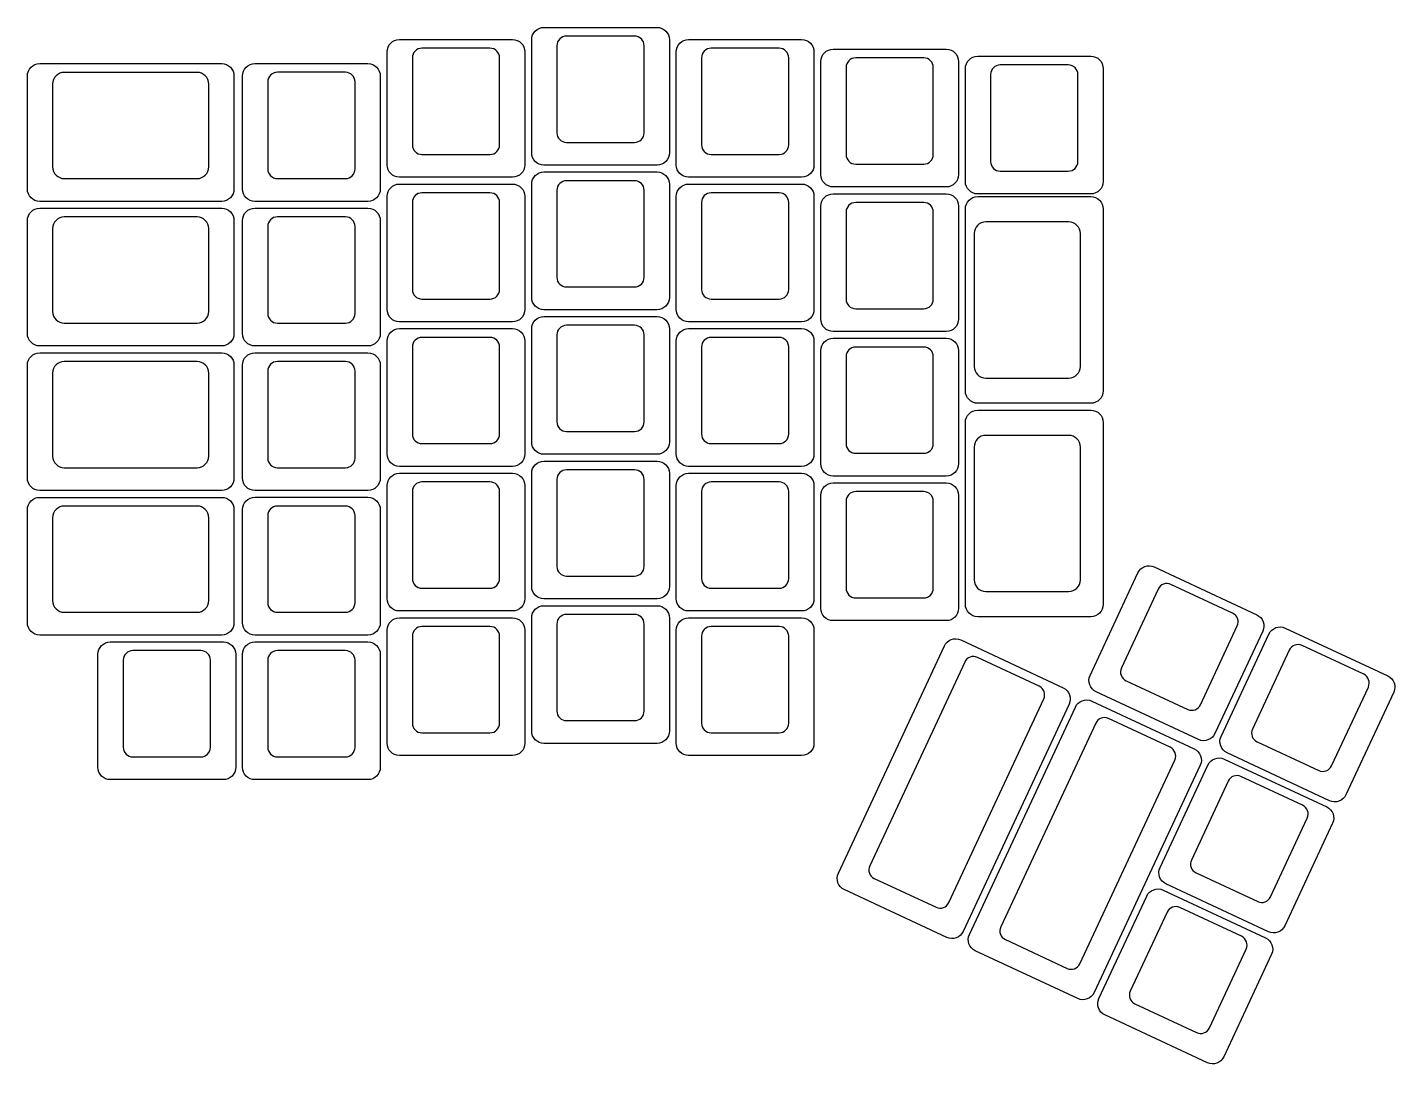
# Model space of a CAD drawing. Header units: millimetres. Extents: x -493 to 473, y -489 to 489.
# Drawn here: x 42 to 222.4, y 116.2 to 253 of the extents above; entities that cross this region are included whole.
import ezdxf

# ---------------------------------------------------------------- set-up
doc = ezdxf.new("R2010")
doc.units = ezdxf.units.MM
doc.header["$MEASUREMENT"] = 0
doc.layers.add('Layer 1', color=7, linetype='Continuous')

msp = doc.modelspace()

# ---------------------------------------------------------------- linework, layer by layer
at = {"layer": 'Layer 1', "color": 169}
for points in [[(110.0898, 234.8381), (110.0898, 234.8381), (124.992, 234.8381), (124.992, 234.8381), (124.992, 234.8381), (125.8852, 234.8381), (126.6159, 235.5688), (126.6159, 236.462), (126.6159, 236.462), (126.6159, 236.462), (126.6159, 251.3642), (126.6159, 251.3642), (126.6159, 251.3642), (126.6159, 252.2574), (125.8852, 252.9881), (124.992, 252.9881), (124.992, 252.9881), (124.992, 252.9881), (110.0898, 252.9881), (110.0898, 252.9881), (110.0898, 252.9881), (109.1966, 252.9881), (108.4659, 252.2574), (108.4659, 251.3642), (108.4659, 251.3642), (108.4659, 251.3642), (108.4659, 236.462), (108.4659, 236.462), (108.4659, 236.462), (108.4659, 235.5688), (109.1966, 234.8381), (110.0898, 234.8381)], [(91.0408, 233.2411), (91.0408, 233.2411), (105.943, 233.2411), (105.943, 233.2411), (105.943, 233.2411), (106.8362, 233.2411), (107.5669, 233.9718), (107.5669, 234.865), (107.5669, 234.865), (107.5669, 234.865), (107.5669, 249.7672), (107.5669, 249.7672), (107.5669, 249.7672), (107.5669, 250.6604), (106.8362, 251.3911), (105.943, 251.3911), (105.943, 251.3911), (105.943, 251.3911), (91.0408, 251.3911), (91.0408, 251.3911), (91.0408, 251.3911), (90.1476, 251.3911), (89.4169, 250.6604), (89.4169, 249.7672), (89.4169, 249.7672), (89.4169, 249.7672), (89.4169, 234.865), (89.4169, 234.865), (89.4169, 234.865), (89.4169, 233.9718), (90.1476, 233.2411), (91.0408, 233.2411)], [(129.1399, 233.2411), (129.1399, 233.2411), (144.0421, 233.2411), (144.0421, 233.2411), (144.0421, 233.2411), (144.9353, 233.2411), (145.666, 233.9718), (145.666, 234.865), (145.666, 234.865), (145.666, 234.865), (145.666, 249.7672), (145.666, 249.7672), (145.666, 249.7672), (145.666, 250.6604), (144.9353, 251.3911), (144.0421, 251.3911), (144.0421, 251.3911), (144.0421, 251.3911), (129.1399, 251.3911), (129.1399, 251.3911), (129.1399, 251.3911), (128.2467, 251.3911), (127.516, 250.6604), (127.516, 249.7672), (127.516, 249.7672), (127.516, 249.7672), (127.516, 234.865), (127.516, 234.865), (127.516, 234.865), (127.516, 233.9718), (128.2467, 233.2411), (129.1399, 233.2411)], [(148.1919, 231.9672), (148.1919, 231.9672), (163.0941, 231.9672), (163.0941, 231.9672), (163.0941, 231.9672), (163.9873, 231.9672), (164.718, 232.6979), (164.718, 233.5911), (164.718, 233.5911), (164.718, 233.5911), (164.718, 248.4933), (164.718, 248.4933), (164.718, 248.4933), (164.718, 249.3865), (163.9873, 250.1172), (163.0941, 250.1172), (163.0941, 250.1172), (163.0941, 250.1172), (148.1919, 250.1172), (148.1919, 250.1172), (148.1919, 250.1172), (147.2987, 250.1172), (146.568, 249.3865), (146.568, 248.4933), (146.568, 248.4933), (146.568, 248.4933), (146.568, 233.5911), (146.568, 233.5911), (146.568, 233.5911), (146.568, 232.6979), (147.2987, 231.9672), (148.1919, 231.9672)], [(167.2419, 231.0422), (167.2419, 231.0422), (182.1441, 231.0422), (182.1441, 231.0422), (182.1441, 231.0422), (183.0373, 231.0422), (183.768, 231.7729), (183.768, 232.6661), (183.768, 232.6661), (183.768, 232.6661), (183.768, 247.5683), (183.768, 247.5683), (183.768, 247.5683), (183.768, 248.4615), (183.0373, 249.1922), (182.1441, 249.1922), (182.1441, 249.1922), (182.1441, 249.1922), (167.2419, 249.1922), (167.2419, 249.1922), (167.2419, 249.1922), (166.3487, 249.1922), (165.618, 248.4615), (165.618, 247.5683), (165.618, 247.5683), (165.618, 247.5683), (165.618, 232.6661), (165.618, 232.6661), (165.618, 232.6661), (165.618, 231.7729), (166.3487, 231.0422), (167.2419, 231.0422)], [(43.6407, 230.0647), (43.6407, 230.0647), (67.6179, 230.0647), (67.6179, 230.0647), (67.6179, 230.0647), (68.5111, 230.0647), (69.2418, 230.7954), (69.2418, 231.6886), (69.2418, 231.6886), (69.2418, 231.6886), (69.2418, 246.5908), (69.2418, 246.5908), (69.2418, 246.5908), (69.2418, 247.484), (68.5111, 248.2147), (67.6179, 248.2147), (67.6179, 248.2147), (67.6179, 248.2147), (43.6407, 248.2147), (43.6407, 248.2147), (43.6407, 248.2147), (42.7474, 248.2147), (42.0168, 247.484), (42.0168, 246.5908), (42.0168, 246.5908), (42.0168, 246.5908), (42.0168, 231.6886), (42.0168, 231.6886), (42.0168, 231.6886), (42.0168, 230.7954), (42.7474, 230.0647), (43.6407, 230.0647)], [(71.9908, 230.0661), (71.9908, 230.0661), (86.893, 230.0661), (86.893, 230.0661), (86.893, 230.0661), (87.7862, 230.0661), (88.5169, 230.7968), (88.5169, 231.69), (88.5169, 231.69), (88.5169, 231.69), (88.5169, 246.5922), (88.5169, 246.5922), (88.5169, 246.5922), (88.5169, 247.4854), (87.7862, 248.2161), (86.893, 248.2161), (86.893, 248.2161), (86.893, 248.2161), (71.9908, 248.2161), (71.9908, 248.2161), (71.9908, 248.2161), (71.0976, 248.2161), (70.3669, 247.4854), (70.3669, 246.5922), (70.3669, 246.5922), (70.3669, 246.5922), (70.3669, 231.69), (70.3669, 231.69), (70.3669, 231.69), (70.3669, 230.7968), (71.0976, 230.0661), (71.9908, 230.0661)], [(110.0898, 215.7881), (110.0898, 215.7881), (124.992, 215.7881), (124.992, 215.7881), (124.992, 215.7881), (125.8852, 215.7881), (126.6159, 216.5188), (126.6159, 217.412), (126.6159, 217.412), (126.6159, 217.412), (126.6159, 232.3142), (126.6159, 232.3142), (126.6159, 232.3142), (126.6159, 233.2074), (125.8852, 233.9381), (124.992, 233.9381), (124.992, 233.9381), (124.992, 233.9381), (110.0898, 233.9381), (110.0898, 233.9381), (110.0898, 233.9381), (109.1966, 233.9381), (108.4659, 233.2074), (108.4659, 232.3142), (108.4659, 232.3142), (108.4659, 232.3142), (108.4659, 217.412), (108.4659, 217.412), (108.4659, 217.412), (108.4659, 216.5188), (109.1966, 215.7881), (110.0898, 215.7881)], [(91.0408, 214.1911), (91.0408, 214.1911), (105.943, 214.1911), (105.943, 214.1911), (105.943, 214.1911), (106.8362, 214.1911), (107.5669, 214.9218), (107.5669, 215.815), (107.5669, 215.815), (107.5669, 215.815), (107.5669, 230.7172), (107.5669, 230.7172), (107.5669, 230.7172), (107.5669, 231.6104), (106.8362, 232.3411), (105.943, 232.3411), (105.943, 232.3411), (105.943, 232.3411), (91.0408, 232.3411), (91.0408, 232.3411), (91.0408, 232.3411), (90.1476, 232.3411), (89.4169, 231.6104), (89.4169, 230.7172), (89.4169, 230.7172), (89.4169, 230.7172), (89.4169, 215.815), (89.4169, 215.815), (89.4169, 215.815), (89.4169, 214.9218), (90.1476, 214.1911), (91.0408, 214.1911)], [(129.1399, 214.1911), (129.1399, 214.1911), (144.0421, 214.1911), (144.0421, 214.1911), (144.0421, 214.1911), (144.9353, 214.1911), (145.666, 214.9218), (145.666, 215.815), (145.666, 215.815), (145.666, 215.815), (145.666, 230.7172), (145.666, 230.7172), (145.666, 230.7172), (145.666, 231.6104), (144.9353, 232.3411), (144.0421, 232.3411), (144.0421, 232.3411), (144.0421, 232.3411), (129.1399, 232.3411), (129.1399, 232.3411), (129.1399, 232.3411), (128.2467, 232.3411), (127.516, 231.6104), (127.516, 230.7172), (127.516, 230.7172), (127.516, 230.7172), (127.516, 215.815), (127.516, 215.815), (127.516, 215.815), (127.516, 214.9218), (128.2467, 214.1911), (129.1399, 214.1911)], [(148.1919, 212.9172), (148.1919, 212.9172), (163.0941, 212.9172), (163.0941, 212.9172), (163.0941, 212.9172), (163.9873, 212.9172), (164.718, 213.6479), (164.718, 214.5411), (164.718, 214.5411), (164.718, 214.5411), (164.718, 229.4433), (164.718, 229.4433), (164.718, 229.4433), (164.718, 230.3365), (163.9873, 231.0672), (163.0941, 231.0672), (163.0941, 231.0672), (163.0941, 231.0672), (148.1919, 231.0672), (148.1919, 231.0672), (148.1919, 231.0672), (147.2987, 231.0672), (146.568, 230.3365), (146.568, 229.4433), (146.568, 229.4433), (146.568, 229.4433), (146.568, 214.5411), (146.568, 214.5411), (146.568, 214.5411), (146.568, 213.6479), (147.2987, 212.9172), (148.1919, 212.9172)], [(71.9908, 211.0161), (71.9908, 211.0161), (86.893, 211.0161), (86.893, 211.0161), (86.893, 211.0161), (87.7862, 211.0161), (88.5169, 211.7468), (88.5169, 212.64), (88.5169, 212.64), (88.5169, 212.64), (88.5169, 227.5422), (88.5169, 227.5422), (88.5169, 227.5422), (88.5169, 228.4354), (87.7862, 229.1661), (86.893, 229.1661), (86.893, 229.1661), (86.893, 229.1661), (71.9908, 229.1661), (71.9908, 229.1661), (71.9908, 229.1661), (71.0976, 229.1661), (70.3669, 228.4354), (70.3669, 227.5422), (70.3669, 227.5422), (70.3669, 227.5422), (70.3669, 212.64), (70.3669, 212.64), (70.3669, 212.64), (70.3669, 211.7468), (71.0976, 211.0161), (71.9908, 211.0161)], [(110.0898, 196.7381), (110.0898, 196.7381), (124.992, 196.7381), (124.992, 196.7381), (124.992, 196.7381), (125.8852, 196.7381), (126.6159, 197.4688), (126.6159, 198.362), (126.6159, 198.362), (126.6159, 198.362), (126.6159, 213.2642), (126.6159, 213.2642), (126.6159, 213.2642), (126.6159, 214.1574), (125.8852, 214.8881), (124.992, 214.8881), (124.992, 214.8881), (124.992, 214.8881), (110.0898, 214.8881), (110.0898, 214.8881), (110.0898, 214.8881), (109.1966, 214.8881), (108.4659, 214.1574), (108.4659, 213.2642), (108.4659, 213.2642), (108.4659, 213.2642), (108.4659, 198.362), (108.4659, 198.362), (108.4659, 198.362), (108.4659, 197.4688), (109.1966, 196.7381), (110.0898, 196.7381)], [(91.0408, 195.1411), (91.0408, 195.1411), (105.943, 195.1411), (105.943, 195.1411), (105.943, 195.1411), (106.8362, 195.1411), (107.5669, 195.8718), (107.5669, 196.765), (107.5669, 196.765), (107.5669, 196.765), (107.5669, 211.6672), (107.5669, 211.6672), (107.5669, 211.6672), (107.5669, 212.5604), (106.8362, 213.2911), (105.943, 213.2911), (105.943, 213.2911), (105.943, 213.2911), (91.0408, 213.2911), (91.0408, 213.2911), (91.0408, 213.2911), (90.1476, 213.2911), (89.4169, 212.5604), (89.4169, 211.6672), (89.4169, 211.6672), (89.4169, 211.6672), (89.4169, 196.765), (89.4169, 196.765), (89.4169, 196.765), (89.4169, 195.8718), (90.1476, 195.1411), (91.0408, 195.1411)], [(129.1399, 195.1411), (129.1399, 195.1411), (144.0421, 195.1411), (144.0421, 195.1411), (144.0421, 195.1411), (144.9353, 195.1411), (145.666, 195.8718), (145.666, 196.765), (145.666, 196.765), (145.666, 196.765), (145.666, 211.6672), (145.666, 211.6672), (145.666, 211.6672), (145.666, 212.5604), (144.9353, 213.2911), (144.0421, 213.2911), (144.0421, 213.2911), (144.0421, 213.2911), (129.1399, 213.2911), (129.1399, 213.2911), (129.1399, 213.2911), (128.2467, 213.2911), (127.516, 212.5604), (127.516, 211.6672), (127.516, 211.6672), (127.516, 211.6672), (127.516, 196.765), (127.516, 196.765), (127.516, 196.765), (127.516, 195.8718), (128.2467, 195.1411), (129.1399, 195.1411)], [(148.1919, 193.8672), (148.1919, 193.8672), (163.0941, 193.8672), (163.0941, 193.8672), (163.0941, 193.8672), (163.9873, 193.8672), (164.718, 194.5979), (164.718, 195.4911), (164.718, 195.4911), (164.718, 195.4911), (164.718, 210.3933), (164.718, 210.3933), (164.718, 210.3933), (164.718, 211.2865), (163.9873, 212.0172), (163.0941, 212.0172), (163.0941, 212.0172), (163.0941, 212.0172), (148.1919, 212.0172), (148.1919, 212.0172), (148.1919, 212.0172), (147.2987, 212.0172), (146.568, 211.2865), (146.568, 210.3933), (146.568, 210.3933), (146.568, 210.3933), (146.568, 195.4911), (146.568, 195.4911), (146.568, 195.4911), (146.568, 194.5979), (147.2987, 193.8672), (148.1919, 193.8672)], [(71.9908, 191.9661), (71.9908, 191.9661), (86.893, 191.9661), (86.893, 191.9661), (86.893, 191.9661), (87.7862, 191.9661), (88.5169, 192.6968), (88.5169, 193.59), (88.5169, 193.59), (88.5169, 193.59), (88.5169, 208.4922), (88.5169, 208.4922), (88.5169, 208.4922), (88.5169, 209.3854), (87.7862, 210.1161), (86.893, 210.1161), (86.893, 210.1161), (86.893, 210.1161), (71.9908, 210.1161), (71.9908, 210.1161), (71.9908, 210.1161), (71.0976, 210.1161), (70.3669, 209.3854), (70.3669, 208.4922), (70.3669, 208.4922), (70.3669, 208.4922), (70.3669, 193.59), (70.3669, 193.59), (70.3669, 193.59), (70.3669, 192.6968), (71.0976, 191.9661), (71.9908, 191.9661)], [(110.0898, 177.6881), (110.0898, 177.6881), (124.992, 177.6881), (124.992, 177.6881), (124.992, 177.6881), (125.8852, 177.6881), (126.6159, 178.4188), (126.6159, 179.312), (126.6159, 179.312), (126.6159, 179.312), (126.6159, 194.2142), (126.6159, 194.2142), (126.6159, 194.2142), (126.6159, 195.1074), (125.8852, 195.8381), (124.992, 195.8381), (124.992, 195.8381), (124.992, 195.8381), (110.0898, 195.8381), (110.0898, 195.8381), (110.0898, 195.8381), (109.1966, 195.8381), (108.4659, 195.1074), (108.4659, 194.2142), (108.4659, 194.2142), (108.4659, 194.2142), (108.4659, 179.312), (108.4659, 179.312), (108.4659, 179.312), (108.4659, 178.4188), (109.1966, 177.6881), (110.0898, 177.6881)], [(91.0408, 176.0911), (91.0408, 176.0911), (105.943, 176.0911), (105.943, 176.0911), (105.943, 176.0911), (106.8362, 176.0911), (107.5669, 176.8218), (107.5669, 177.715), (107.5669, 177.715), (107.5669, 177.715), (107.5669, 192.6172), (107.5669, 192.6172), (107.5669, 192.6172), (107.5669, 193.5104), (106.8362, 194.2411), (105.943, 194.2411), (105.943, 194.2411), (105.943, 194.2411), (91.0408, 194.2411), (91.0408, 194.2411), (91.0408, 194.2411), (90.1476, 194.2411), (89.4169, 193.5104), (89.4169, 192.6172), (89.4169, 192.6172), (89.4169, 192.6172), (89.4169, 177.715), (89.4169, 177.715), (89.4169, 177.715), (89.4169, 176.8218), (90.1476, 176.0911), (91.0408, 176.0911)], [(129.1399, 176.0911), (129.1399, 176.0911), (144.0421, 176.0911), (144.0421, 176.0911), (144.0421, 176.0911), (144.9353, 176.0911), (145.666, 176.8218), (145.666, 177.715), (145.666, 177.715), (145.666, 177.715), (145.666, 192.6172), (145.666, 192.6172), (145.666, 192.6172), (145.666, 193.5104), (144.9353, 194.2411), (144.0421, 194.2411), (144.0421, 194.2411), (144.0421, 194.2411), (129.1399, 194.2411), (129.1399, 194.2411), (129.1399, 194.2411), (128.2467, 194.2411), (127.516, 193.5104), (127.516, 192.6172), (127.516, 192.6172), (127.516, 192.6172), (127.516, 177.715), (127.516, 177.715), (127.516, 177.715), (127.516, 176.8218), (128.2467, 176.0911), (129.1399, 176.0911)], [(148.1919, 174.8172), (148.1919, 174.8172), (163.0941, 174.8172), (163.0941, 174.8172), (163.0941, 174.8172), (163.9873, 174.8172), (164.718, 175.5479), (164.718, 176.4411), (164.718, 176.4411), (164.718, 176.4411), (164.718, 191.3433), (164.718, 191.3433), (164.718, 191.3433), (164.718, 192.2365), (163.9873, 192.9672), (163.0941, 192.9672), (163.0941, 192.9672), (163.0941, 192.9672), (148.1919, 192.9672), (148.1919, 192.9672), (148.1919, 192.9672), (147.2987, 192.9672), (146.568, 192.2365), (146.568, 191.3433), (146.568, 191.3433), (146.568, 191.3433), (146.568, 176.4411), (146.568, 176.4411), (146.568, 176.4411), (146.568, 175.5479), (147.2987, 174.8172), (148.1919, 174.8172)], [(71.9908, 172.9161), (71.9908, 172.9161), (86.893, 172.9161), (86.893, 172.9161), (86.893, 172.9161), (87.7862, 172.9161), (88.5169, 173.6468), (88.5169, 174.54), (88.5169, 174.54), (88.5169, 174.54), (88.5169, 189.4422), (88.5169, 189.4422), (88.5169, 189.4422), (88.5169, 190.3354), (87.7862, 191.0661), (86.893, 191.0661), (86.893, 191.0661), (86.893, 191.0661), (71.9908, 191.0661), (71.9908, 191.0661), (71.9908, 191.0661), (71.0976, 191.0661), (70.3669, 190.3354), (70.3669, 189.4422), (70.3669, 189.4422), (70.3669, 189.4422), (70.3669, 174.54), (70.3669, 174.54), (70.3669, 174.54), (70.3669, 173.6468), (71.0976, 172.9161), (71.9908, 172.9161)], [(182.8349, 165.4424), (182.8349, 165.4424), (196.3409, 159.1445), (196.3409, 159.1445), (196.3409, 159.1445), (197.1504, 158.767), (198.1215, 159.1204), (198.499, 159.93), (198.499, 159.93), (198.499, 159.93), (204.7969, 173.4359), (204.7969, 173.4359), (204.7969, 173.4359), (205.1744, 174.2454), (204.8209, 175.2165), (204.0114, 175.594), (204.0114, 175.594), (204.0114, 175.594), (190.5054, 181.8919), (190.5054, 181.8919), (190.5054, 181.8919), (189.6959, 182.2694), (188.7249, 181.9159), (188.3474, 181.1064), (188.3474, 181.1064), (188.3474, 181.1064), (182.0495, 167.6005), (182.0495, 167.6005), (182.0495, 167.6005), (181.672, 166.7909), (182.0254, 165.8199), (182.8349, 165.4424)], [(165.3247, 133.859), (165.3247, 133.859), (179.2932, 163.8144), (179.2932, 163.8144), (179.2932, 163.8144), (179.6707, 164.624), (179.3172, 165.595), (178.5077, 165.9725), (178.5077, 165.9725), (178.5077, 165.9725), (165.0018, 172.2704), (165.0018, 172.2704), (165.0018, 172.2704), (164.1922, 172.6479), (163.2212, 172.2945), (162.8437, 171.485), (162.8437, 171.485), (162.8437, 171.485), (148.8752, 141.5295), (148.8752, 141.5295), (148.8752, 141.5295), (148.4978, 140.72), (148.8512, 139.7489), (149.6607, 139.3714), (149.6607, 139.3714), (149.6607, 139.3714), (163.1666, 133.0735), (163.1666, 133.0735), (163.1666, 133.0735), (163.9762, 132.696), (164.9472, 133.0495), (165.3247, 133.859)], [(182.5899, 125.8081), (182.5899, 125.8081), (196.5583, 155.7636), (196.5583, 155.7636), (196.5583, 155.7636), (196.9358, 156.5731), (196.5824, 157.5441), (195.7729, 157.9216), (195.7729, 157.9216), (195.7729, 157.9216), (182.2669, 164.2195), (182.2669, 164.2195), (182.2669, 164.2195), (181.4574, 164.597), (180.4864, 164.2436), (180.1089, 163.4341), (180.1089, 163.4341), (180.1089, 163.4341), (166.1404, 133.4786), (166.1404, 133.4786), (166.1404, 133.4786), (165.7629, 132.6691), (166.1164, 131.6981), (166.9259, 131.3206), (166.9259, 131.3206), (166.9259, 131.3206), (180.4318, 125.0227), (180.4318, 125.0227), (180.4318, 125.0227), (181.2413, 124.6452), (182.2124, 124.9986), (182.5899, 125.8081)]]:
    msp.add_open_spline(points, degree=3, knots=[0, 0, 0, 0, 0.11111111, 0.11111111, 0.11111111, 0.11111111, 0.22222222, 0.22222222, 0.22222222, 0.22222222, 0.33333333, 0.33333333, 0.33333333, 0.33333333, 0.44444444, 0.44444444, 0.44444444, 0.44444444, 0.55555556, 0.55555556, 0.55555556, 0.55555556, 0.66666667, 0.66666667, 0.66666667, 0.66666667, 0.77777778, 0.77777778, 0.77777778, 0.77777778, 1, 1, 1, 1], dxfattribs=at)
at = {"layer": 'Layer 1', "color": 159}
for points in [[(113.0578, 251.8381), (113.0578, 251.8381), (122.024, 251.8381), (122.024, 251.8381), (122.024, 251.8381), (122.7209, 251.8381), (123.2909, 251.2681), (123.2909, 250.5713), (123.2909, 250.5713), (123.2909, 250.5713), (123.2909, 239.105), (123.2909, 239.105), (123.2909, 239.105), (123.2909, 238.4082), (122.7209, 237.8381), (122.024, 237.8381), (122.024, 237.8381), (122.024, 237.8381), (113.0578, 237.8381), (113.0578, 237.8381), (113.0578, 237.8381), (112.3609, 237.8381), (111.7909, 238.4082), (111.7909, 239.105), (111.7909, 239.105), (111.7909, 239.105), (111.7909, 250.5713), (111.7909, 250.5713), (111.7909, 250.5713), (111.7909, 251.2681), (112.3609, 251.8381), (113.0578, 251.8381)], [(94.0088, 250.2411), (94.0088, 250.2411), (102.975, 250.2411), (102.975, 250.2411), (102.975, 250.2411), (103.6719, 250.2411), (104.2419, 249.6711), (104.2419, 248.9743), (104.2419, 248.9743), (104.2419, 248.9743), (104.2419, 237.508), (104.2419, 237.508), (104.2419, 237.508), (104.2419, 236.8112), (103.6719, 236.2411), (102.975, 236.2411), (102.975, 236.2411), (102.975, 236.2411), (94.0088, 236.2411), (94.0088, 236.2411), (94.0088, 236.2411), (93.3119, 236.2411), (92.7419, 236.8112), (92.7419, 237.508), (92.7419, 237.508), (92.7419, 237.508), (92.7419, 248.9743), (92.7419, 248.9743), (92.7419, 248.9743), (92.7419, 249.6711), (93.3119, 250.2411), (94.0088, 250.2411)], [(132.1079, 250.2411), (132.1079, 250.2411), (141.0741, 250.2411), (141.0741, 250.2411), (141.0741, 250.2411), (141.771, 250.2411), (142.341, 249.6711), (142.341, 248.9743), (142.341, 248.9743), (142.341, 248.9743), (142.341, 237.508), (142.341, 237.508), (142.341, 237.508), (142.341, 236.8112), (141.771, 236.2411), (141.0741, 236.2411), (141.0741, 236.2411), (141.0741, 236.2411), (132.1079, 236.2411), (132.1079, 236.2411), (132.1079, 236.2411), (131.411, 236.2411), (130.841, 236.8112), (130.841, 237.508), (130.841, 237.508), (130.841, 237.508), (130.841, 248.9743), (130.841, 248.9743), (130.841, 248.9743), (130.841, 249.6711), (131.411, 250.2411), (132.1079, 250.2411)], [(151.1599, 248.9672), (151.1599, 248.9672), (160.1261, 248.9672), (160.1261, 248.9672), (160.1261, 248.9672), (160.823, 248.9672), (161.393, 248.3972), (161.393, 247.7004), (161.393, 247.7004), (161.393, 247.7004), (161.393, 236.2341), (161.393, 236.2341), (161.393, 236.2341), (161.393, 235.5373), (160.823, 234.9672), (160.1261, 234.9672), (160.1261, 234.9672), (160.1261, 234.9672), (151.1599, 234.9672), (151.1599, 234.9672), (151.1599, 234.9672), (150.463, 234.9672), (149.893, 235.5373), (149.893, 236.2341), (149.893, 236.2341), (149.893, 236.2341), (149.893, 247.7004), (149.893, 247.7004), (149.893, 247.7004), (149.893, 248.3972), (150.463, 248.9672), (151.1599, 248.9672)], [(170.2099, 248.0422), (170.2099, 248.0422), (179.1761, 248.0422), (179.1761, 248.0422), (179.1761, 248.0422), (179.873, 248.0422), (180.443, 247.4722), (180.443, 246.7754), (180.443, 246.7754), (180.443, 246.7754), (180.443, 235.3091), (180.443, 235.3091), (180.443, 235.3091), (180.443, 234.6123), (179.873, 234.0422), (179.1761, 234.0422), (179.1761, 234.0422), (179.1761, 234.0422), (170.2099, 234.0422), (170.2099, 234.0422), (170.2099, 234.0422), (169.513, 234.0422), (168.943, 234.6123), (168.943, 235.3091), (168.943, 235.3091), (168.943, 235.3091), (168.943, 246.7754), (168.943, 246.7754), (168.943, 246.7754), (168.943, 247.4722), (169.513, 248.0422), (170.2099, 248.0422)], [(46.8842, 247.0647), (46.8842, 247.0647), (64.3746, 247.0647), (64.3746, 247.0647), (64.3746, 247.0647), (65.2228, 247.0647), (65.9168, 246.3707), (65.9168, 245.5224), (65.9168, 245.5224), (65.9168, 245.5224), (65.9168, 234.6071), (65.9168, 234.6071), (65.9168, 234.6071), (65.9168, 233.7588), (65.2228, 233.0647), (64.3746, 233.0647), (64.3746, 233.0647), (64.3746, 233.0647), (46.8842, 233.0647), (46.8842, 233.0647), (46.8842, 233.0647), (46.0359, 233.0647), (45.3419, 233.7588), (45.3419, 234.6071), (45.3419, 234.6071), (45.3419, 234.6071), (45.3419, 245.5224), (45.3419, 245.5224), (45.3419, 245.5224), (45.3419, 246.3707), (46.0359, 247.0647), (46.8842, 247.0647)], [(74.9588, 247.0661), (74.9588, 247.0661), (83.925, 247.0661), (83.925, 247.0661), (83.925, 247.0661), (84.6219, 247.0661), (85.1919, 246.4961), (85.1919, 245.7993), (85.1919, 245.7993), (85.1919, 245.7993), (85.1919, 234.333), (85.1919, 234.333), (85.1919, 234.333), (85.1919, 233.6362), (84.6219, 233.0661), (83.925, 233.0661), (83.925, 233.0661), (83.925, 233.0661), (74.9588, 233.0661), (74.9588, 233.0661), (74.9588, 233.0661), (74.2619, 233.0661), (73.6919, 233.6362), (73.6919, 234.333), (73.6919, 234.333), (73.6919, 234.333), (73.6919, 245.7993), (73.6919, 245.7993), (73.6919, 245.7993), (73.6919, 246.4961), (74.2619, 247.0661), (74.9588, 247.0661)], [(113.0578, 232.7881), (113.0578, 232.7881), (122.024, 232.7881), (122.024, 232.7881), (122.024, 232.7881), (122.7209, 232.7881), (123.2909, 232.2181), (123.2909, 231.5213), (123.2909, 231.5213), (123.2909, 231.5213), (123.2909, 220.055), (123.2909, 220.055), (123.2909, 220.055), (123.2909, 219.3582), (122.7209, 218.7881), (122.024, 218.7881), (122.024, 218.7881), (122.024, 218.7881), (113.0578, 218.7881), (113.0578, 218.7881), (113.0578, 218.7881), (112.3609, 218.7881), (111.7909, 219.3582), (111.7909, 220.055), (111.7909, 220.055), (111.7909, 220.055), (111.7909, 231.5213), (111.7909, 231.5213), (111.7909, 231.5213), (111.7909, 232.2181), (112.3609, 232.7881), (113.0578, 232.7881)], [(94.0088, 231.1911), (94.0088, 231.1911), (102.975, 231.1911), (102.975, 231.1911), (102.975, 231.1911), (103.6719, 231.1911), (104.2419, 230.6211), (104.2419, 229.9243), (104.2419, 229.9243), (104.2419, 229.9243), (104.2419, 218.458), (104.2419, 218.458), (104.2419, 218.458), (104.2419, 217.7612), (103.6719, 217.1911), (102.975, 217.1911), (102.975, 217.1911), (102.975, 217.1911), (94.0088, 217.1911), (94.0088, 217.1911), (94.0088, 217.1911), (93.3119, 217.1911), (92.7419, 217.7612), (92.7419, 218.458), (92.7419, 218.458), (92.7419, 218.458), (92.7419, 229.9243), (92.7419, 229.9243), (92.7419, 229.9243), (92.7419, 230.6211), (93.3119, 231.1911), (94.0088, 231.1911)], [(132.1079, 231.1911), (132.1079, 231.1911), (141.0741, 231.1911), (141.0741, 231.1911), (141.0741, 231.1911), (141.771, 231.1911), (142.341, 230.6211), (142.341, 229.9243), (142.341, 229.9243), (142.341, 229.9243), (142.341, 218.458), (142.341, 218.458), (142.341, 218.458), (142.341, 217.7612), (141.771, 217.1911), (141.0741, 217.1911), (141.0741, 217.1911), (141.0741, 217.1911), (132.1079, 217.1911), (132.1079, 217.1911), (132.1079, 217.1911), (131.411, 217.1911), (130.841, 217.7612), (130.841, 218.458), (130.841, 218.458), (130.841, 218.458), (130.841, 229.9243), (130.841, 229.9243), (130.841, 229.9243), (130.841, 230.6211), (131.411, 231.1911), (132.1079, 231.1911)], [(151.1599, 229.9172), (151.1599, 229.9172), (160.1261, 229.9172), (160.1261, 229.9172), (160.1261, 229.9172), (160.823, 229.9172), (161.393, 229.3472), (161.393, 228.6504), (161.393, 228.6504), (161.393, 228.6504), (161.393, 217.1841), (161.393, 217.1841), (161.393, 217.1841), (161.393, 216.4873), (160.823, 215.9172), (160.1261, 215.9172), (160.1261, 215.9172), (160.1261, 215.9172), (151.1599, 215.9172), (151.1599, 215.9172), (151.1599, 215.9172), (150.463, 215.9172), (149.893, 216.4873), (149.893, 217.1841), (149.893, 217.1841), (149.893, 217.1841), (149.893, 228.6504), (149.893, 228.6504), (149.893, 228.6504), (149.893, 229.3472), (150.463, 229.9172), (151.1599, 229.9172)], [(74.9588, 228.0161), (74.9588, 228.0161), (83.925, 228.0161), (83.925, 228.0161), (83.925, 228.0161), (84.6219, 228.0161), (85.1919, 227.4461), (85.1919, 226.7493), (85.1919, 226.7493), (85.1919, 226.7493), (85.1919, 215.283), (85.1919, 215.283), (85.1919, 215.283), (85.1919, 214.5862), (84.6219, 214.0161), (83.925, 214.0161), (83.925, 214.0161), (83.925, 214.0161), (74.9588, 214.0161), (74.9588, 214.0161), (74.9588, 214.0161), (74.2619, 214.0161), (73.6919, 214.5862), (73.6919, 215.283), (73.6919, 215.283), (73.6919, 215.283), (73.6919, 226.7493), (73.6919, 226.7493), (73.6919, 226.7493), (73.6919, 227.4461), (74.2619, 228.0161), (74.9588, 228.0161)], [(113.0578, 213.7381), (113.0578, 213.7381), (122.024, 213.7381), (122.024, 213.7381), (122.024, 213.7381), (122.7209, 213.7381), (123.2909, 213.1681), (123.2909, 212.4713), (123.2909, 212.4713), (123.2909, 212.4713), (123.2909, 201.005), (123.2909, 201.005), (123.2909, 201.005), (123.2909, 200.3082), (122.7209, 199.7381), (122.024, 199.7381), (122.024, 199.7381), (122.024, 199.7381), (113.0578, 199.7381), (113.0578, 199.7381), (113.0578, 199.7381), (112.3609, 199.7381), (111.7909, 200.3082), (111.7909, 201.005), (111.7909, 201.005), (111.7909, 201.005), (111.7909, 212.4713), (111.7909, 212.4713), (111.7909, 212.4713), (111.7909, 213.1681), (112.3609, 213.7381), (113.0578, 213.7381)], [(94.0088, 212.1411), (94.0088, 212.1411), (102.975, 212.1411), (102.975, 212.1411), (102.975, 212.1411), (103.6719, 212.1411), (104.2419, 211.5711), (104.2419, 210.8743), (104.2419, 210.8743), (104.2419, 210.8743), (104.2419, 199.408), (104.2419, 199.408), (104.2419, 199.408), (104.2419, 198.7112), (103.6719, 198.1411), (102.975, 198.1411), (102.975, 198.1411), (102.975, 198.1411), (94.0088, 198.1411), (94.0088, 198.1411), (94.0088, 198.1411), (93.3119, 198.1411), (92.7419, 198.7112), (92.7419, 199.408), (92.7419, 199.408), (92.7419, 199.408), (92.7419, 210.8743), (92.7419, 210.8743), (92.7419, 210.8743), (92.7419, 211.5711), (93.3119, 212.1411), (94.0088, 212.1411)], [(132.1079, 212.1411), (132.1079, 212.1411), (141.0741, 212.1411), (141.0741, 212.1411), (141.0741, 212.1411), (141.771, 212.1411), (142.341, 211.5711), (142.341, 210.8743), (142.341, 210.8743), (142.341, 210.8743), (142.341, 199.408), (142.341, 199.408), (142.341, 199.408), (142.341, 198.7112), (141.771, 198.1411), (141.0741, 198.1411), (141.0741, 198.1411), (141.0741, 198.1411), (132.1079, 198.1411), (132.1079, 198.1411), (132.1079, 198.1411), (131.411, 198.1411), (130.841, 198.7112), (130.841, 199.408), (130.841, 199.408), (130.841, 199.408), (130.841, 210.8743), (130.841, 210.8743), (130.841, 210.8743), (130.841, 211.5711), (131.411, 212.1411), (132.1079, 212.1411)], [(151.1599, 210.8672), (151.1599, 210.8672), (160.1261, 210.8672), (160.1261, 210.8672), (160.1261, 210.8672), (160.823, 210.8672), (161.393, 210.2972), (161.393, 209.6004), (161.393, 209.6004), (161.393, 209.6004), (161.393, 198.1341), (161.393, 198.1341), (161.393, 198.1341), (161.393, 197.4373), (160.823, 196.8672), (160.1261, 196.8672), (160.1261, 196.8672), (160.1261, 196.8672), (151.1599, 196.8672), (151.1599, 196.8672), (151.1599, 196.8672), (150.463, 196.8672), (149.893, 197.4373), (149.893, 198.1341), (149.893, 198.1341), (149.893, 198.1341), (149.893, 209.6004), (149.893, 209.6004), (149.893, 209.6004), (149.893, 210.2972), (150.463, 210.8672), (151.1599, 210.8672)], [(74.9588, 208.9661), (74.9588, 208.9661), (83.925, 208.9661), (83.925, 208.9661), (83.925, 208.9661), (84.6219, 208.9661), (85.1919, 208.3961), (85.1919, 207.6993), (85.1919, 207.6993), (85.1919, 207.6993), (85.1919, 196.233), (85.1919, 196.233), (85.1919, 196.233), (85.1919, 195.5362), (84.6219, 194.9661), (83.925, 194.9661), (83.925, 194.9661), (83.925, 194.9661), (74.9588, 194.9661), (74.9588, 194.9661), (74.9588, 194.9661), (74.2619, 194.9661), (73.6919, 195.5362), (73.6919, 196.233), (73.6919, 196.233), (73.6919, 196.233), (73.6919, 207.6993), (73.6919, 207.6993), (73.6919, 207.6993), (73.6919, 208.3961), (74.2619, 208.9661), (74.9588, 208.9661)], [(94.0088, 193.0911), (94.0088, 193.0911), (102.975, 193.0911), (102.975, 193.0911), (102.975, 193.0911), (103.6719, 193.0911), (104.2419, 192.5211), (104.2419, 191.8243), (104.2419, 191.8243), (104.2419, 191.8243), (104.2419, 180.358), (104.2419, 180.358), (104.2419, 180.358), (104.2419, 179.6612), (103.6719, 179.0911), (102.975, 179.0911), (102.975, 179.0911), (102.975, 179.0911), (94.0088, 179.0911), (94.0088, 179.0911), (94.0088, 179.0911), (93.3119, 179.0911), (92.7419, 179.6612), (92.7419, 180.358), (92.7419, 180.358), (92.7419, 180.358), (92.7419, 191.8243), (92.7419, 191.8243), (92.7419, 191.8243), (92.7419, 192.5211), (93.3119, 193.0911), (94.0088, 193.0911)], [(113.0578, 194.6881), (113.0578, 194.6881), (122.024, 194.6881), (122.024, 194.6881), (122.024, 194.6881), (122.7209, 194.6881), (123.2909, 194.1181), (123.2909, 193.4213), (123.2909, 193.4213), (123.2909, 193.4213), (123.2909, 181.955), (123.2909, 181.955), (123.2909, 181.955), (123.2909, 181.2582), (122.7209, 180.6881), (122.024, 180.6881), (122.024, 180.6881), (122.024, 180.6881), (113.0578, 180.6881), (113.0578, 180.6881), (113.0578, 180.6881), (112.3609, 180.6881), (111.7909, 181.2582), (111.7909, 181.955), (111.7909, 181.955), (111.7909, 181.955), (111.7909, 193.4213), (111.7909, 193.4213), (111.7909, 193.4213), (111.7909, 194.1181), (112.3609, 194.6881), (113.0578, 194.6881)], [(132.1079, 193.0911), (132.1079, 193.0911), (141.0741, 193.0911), (141.0741, 193.0911), (141.0741, 193.0911), (141.771, 193.0911), (142.341, 192.5211), (142.341, 191.8243), (142.341, 191.8243), (142.341, 191.8243), (142.341, 180.358), (142.341, 180.358), (142.341, 180.358), (142.341, 179.6612), (141.771, 179.0911), (141.0741, 179.0911), (141.0741, 179.0911), (141.0741, 179.0911), (132.1079, 179.0911), (132.1079, 179.0911), (132.1079, 179.0911), (131.411, 179.0911), (130.841, 179.6612), (130.841, 180.358), (130.841, 180.358), (130.841, 180.358), (130.841, 191.8243), (130.841, 191.8243), (130.841, 191.8243), (130.841, 192.5211), (131.411, 193.0911), (132.1079, 193.0911)], [(151.1599, 191.8172), (151.1599, 191.8172), (160.1261, 191.8172), (160.1261, 191.8172), (160.1261, 191.8172), (160.823, 191.8172), (161.393, 191.2472), (161.393, 190.5504), (161.393, 190.5504), (161.393, 190.5504), (161.393, 179.0841), (161.393, 179.0841), (161.393, 179.0841), (161.393, 178.3873), (160.823, 177.8172), (160.1261, 177.8172), (160.1261, 177.8172), (160.1261, 177.8172), (151.1599, 177.8172), (151.1599, 177.8172), (151.1599, 177.8172), (150.463, 177.8172), (149.893, 178.3873), (149.893, 179.0841), (149.893, 179.0841), (149.893, 179.0841), (149.893, 190.5504), (149.893, 190.5504), (149.893, 190.5504), (149.893, 191.2472), (150.463, 191.8172), (151.1599, 191.8172)], [(74.9588, 189.9161), (74.9588, 189.9161), (83.925, 189.9161), (83.925, 189.9161), (83.925, 189.9161), (84.6219, 189.9161), (85.1919, 189.3461), (85.1919, 188.6493), (85.1919, 188.6493), (85.1919, 188.6493), (85.1919, 177.183), (85.1919, 177.183), (85.1919, 177.183), (85.1919, 176.4862), (84.6219, 175.9161), (83.925, 175.9161), (83.925, 175.9161), (83.925, 175.9161), (74.9588, 175.9161), (74.9588, 175.9161), (74.9588, 175.9161), (74.2619, 175.9161), (73.6919, 176.4862), (73.6919, 177.183), (73.6919, 177.183), (73.6919, 177.183), (73.6919, 188.6493), (73.6919, 188.6493), (73.6919, 188.6493), (73.6919, 189.3461), (74.2619, 189.9161), (74.9588, 189.9161)], [(192.7093, 179.5954), (192.7093, 179.5954), (200.8355, 175.8061), (200.8355, 175.8061), (200.8355, 175.8061), (201.4671, 175.5116), (201.7428, 174.754), (201.4483, 174.1225), (201.4483, 174.1225), (201.4483, 174.1225), (196.6025, 163.7305), (196.6025, 163.7305), (196.6025, 163.7305), (196.308, 163.099), (195.5504, 162.8233), (194.9189, 163.1178), (194.9189, 163.1178), (194.9189, 163.1178), (186.7927, 166.9071), (186.7927, 166.9071), (186.7927, 166.9071), (186.1611, 167.2016), (185.8854, 167.9592), (186.1799, 168.5907), (186.1799, 168.5907), (186.1799, 168.5907), (191.0257, 178.9826), (191.0257, 178.9826), (191.0257, 178.9826), (191.3202, 179.6141), (192.0778, 179.8899), (192.7093, 179.5954)], [(153.0056, 142.5197), (153.0056, 142.5197), (165.5221, 169.3613), (165.5221, 169.3613), (165.5221, 169.3613), (165.8166, 169.9928), (166.5741, 170.2684), (167.2057, 169.9739), (167.2057, 169.9739), (167.2057, 169.9739), (175.3318, 166.1847), (175.3318, 166.1847), (175.3318, 166.1847), (175.9633, 165.8902), (176.2391, 165.1327), (175.9446, 164.5012), (175.9446, 164.5012), (175.9446, 164.5012), (163.4282, 137.6595), (163.4282, 137.6595), (163.4282, 137.6595), (163.1337, 137.0281), (162.3761, 136.7524), (161.7446, 137.0469), (161.7446, 137.0469), (161.7446, 137.0469), (153.6185, 140.8362), (153.6185, 140.8362), (153.6185, 140.8362), (152.987, 141.1306), (152.7112, 141.8882), (153.0056, 142.5197)], [(170.2708, 134.4688), (170.2708, 134.4688), (182.7873, 161.3104), (182.7873, 161.3104), (182.7873, 161.3104), (183.0817, 161.9419), (183.8393, 162.2175), (184.4708, 161.9231), (184.4708, 161.9231), (184.4708, 161.9231), (192.5969, 158.1338), (192.5969, 158.1338), (192.5969, 158.1338), (193.2285, 157.8393), (193.5043, 157.0818), (193.2098, 156.4503), (193.2098, 156.4503), (193.2098, 156.4503), (180.6933, 129.6087), (180.6933, 129.6087), (180.6933, 129.6087), (180.3989, 128.9772), (179.6413, 128.7015), (179.0098, 128.996), (179.0098, 128.996), (179.0098, 128.996), (170.8836, 132.7853), (170.8836, 132.7853), (170.8836, 132.7853), (170.2521, 133.0798), (169.9763, 133.8373), (170.2708, 134.4688)]]:
    msp.add_open_spline(points, degree=3, knots=[0, 0, 0, 0, 0.11111111, 0.11111111, 0.11111111, 0.11111111, 0.22222222, 0.22222222, 0.22222222, 0.22222222, 0.33333333, 0.33333333, 0.33333333, 0.33333333, 0.44444444, 0.44444444, 0.44444444, 0.44444444, 0.55555556, 0.55555556, 0.55555556, 0.55555556, 0.66666667, 0.66666667, 0.66666667, 0.66666667, 0.77777778, 0.77777778, 0.77777778, 0.77777778, 1, 1, 1, 1], dxfattribs=at)
at = {"layer": 'Layer 1', "color": 251}
for points in [[(43.6407, 211.0147), (43.6407, 211.0147), (67.6179, 211.0147), (67.6179, 211.0147), (67.6179, 211.0147), (68.5111, 211.0147), (69.2418, 211.7454), (69.2418, 212.6386), (69.2418, 212.6386), (69.2418, 212.6386), (69.2418, 227.5408), (69.2418, 227.5408), (69.2418, 227.5408), (69.2418, 228.434), (68.5111, 229.1647), (67.6179, 229.1647), (67.6179, 229.1647), (67.6179, 229.1647), (43.6407, 229.1647), (43.6407, 229.1647), (43.6407, 229.1647), (42.7474, 229.1647), (42.0168, 228.434), (42.0168, 227.5408), (42.0168, 227.5408), (42.0168, 227.5408), (42.0168, 212.6386), (42.0168, 212.6386), (42.0168, 212.6386), (42.0168, 211.7454), (42.7474, 211.0147), (43.6407, 211.0147)], [(183.7663, 205.0821), (183.7663, 205.0821), (183.7663, 229.0593), (183.7663, 229.0593), (183.7663, 229.0593), (183.7663, 229.9525), (183.0356, 230.6832), (182.1424, 230.6832), (182.1424, 230.6832), (182.1424, 230.6832), (167.2402, 230.6832), (167.2402, 230.6832), (167.2402, 230.6832), (166.347, 230.6832), (165.6163, 229.9525), (165.6163, 229.0593), (165.6163, 229.0593), (165.6163, 229.0593), (165.6163, 205.0821), (165.6163, 205.0821), (165.6163, 205.0821), (165.6163, 204.1888), (166.347, 203.4582), (167.2402, 203.4582), (167.2402, 203.4582), (167.2402, 203.4582), (182.1424, 203.4582), (182.1424, 203.4582), (182.1424, 203.4582), (183.0356, 203.4582), (183.7663, 204.1888), (183.7663, 205.0821)], [(46.8842, 228.0147), (46.8842, 228.0147), (64.3746, 228.0147), (64.3746, 228.0147), (64.3746, 228.0147), (65.2228, 228.0147), (65.9168, 227.3207), (65.9168, 226.4724), (65.9168, 226.4724), (65.9168, 226.4724), (65.9168, 215.5571), (65.9168, 215.5571), (65.9168, 215.5571), (65.9168, 214.7088), (65.2228, 214.0147), (64.3746, 214.0147), (64.3746, 214.0147), (64.3746, 214.0147), (46.8842, 214.0147), (46.8842, 214.0147), (46.8842, 214.0147), (46.0359, 214.0147), (45.3419, 214.7088), (45.3419, 215.5571), (45.3419, 215.5571), (45.3419, 215.5571), (45.3419, 226.4724), (45.3419, 226.4724), (45.3419, 226.4724), (45.3419, 227.3207), (46.0359, 228.0147), (46.8842, 228.0147)], [(166.7663, 208.3256), (166.7663, 208.3256), (166.7663, 225.816), (166.7663, 225.816), (166.7663, 225.816), (166.7663, 226.6642), (167.4603, 227.3582), (168.3086, 227.3582), (168.3086, 227.3582), (168.3086, 227.3582), (179.2239, 227.3582), (179.2239, 227.3582), (179.2239, 227.3582), (180.0722, 227.3582), (180.7663, 226.6642), (180.7663, 225.816), (180.7663, 225.816), (180.7663, 225.816), (180.7663, 208.3256), (180.7663, 208.3256), (180.7663, 208.3256), (180.7663, 207.4773), (180.0722, 206.7833), (179.2239, 206.7833), (179.2239, 206.7833), (179.2239, 206.7833), (168.3086, 206.7833), (168.3086, 206.7833), (168.3086, 206.7833), (167.4603, 206.7833), (166.7663, 207.4773), (166.7663, 208.3256)], [(43.6407, 191.9647), (43.6407, 191.9647), (67.6179, 191.9647), (67.6179, 191.9647), (67.6179, 191.9647), (68.5111, 191.9647), (69.2418, 192.6954), (69.2418, 193.5886), (69.2418, 193.5886), (69.2418, 193.5886), (69.2418, 208.4908), (69.2418, 208.4908), (69.2418, 208.4908), (69.2418, 209.384), (68.5111, 210.1147), (67.6179, 210.1147), (67.6179, 210.1147), (67.6179, 210.1147), (43.6407, 210.1147), (43.6407, 210.1147), (43.6407, 210.1147), (42.7474, 210.1147), (42.0168, 209.384), (42.0168, 208.4908), (42.0168, 208.4908), (42.0168, 208.4908), (42.0168, 193.5886), (42.0168, 193.5886), (42.0168, 193.5886), (42.0168, 192.6954), (42.7474, 191.9647), (43.6407, 191.9647)], [(46.8842, 208.9647), (46.8842, 208.9647), (64.3746, 208.9647), (64.3746, 208.9647), (64.3746, 208.9647), (65.2228, 208.9647), (65.9168, 208.2707), (65.9168, 207.4224), (65.9168, 207.4224), (65.9168, 207.4224), (65.9168, 196.5071), (65.9168, 196.5071), (65.9168, 196.5071), (65.9168, 195.6588), (65.2228, 194.9647), (64.3746, 194.9647), (64.3746, 194.9647), (64.3746, 194.9647), (46.8842, 194.9647), (46.8842, 194.9647), (46.8842, 194.9647), (46.0359, 194.9647), (45.3419, 195.6588), (45.3419, 196.5071), (45.3419, 196.5071), (45.3419, 196.5071), (45.3419, 207.4224), (45.3419, 207.4224), (45.3419, 207.4224), (45.3419, 208.2707), (46.0359, 208.9647), (46.8842, 208.9647)], [(183.7663, 176.9571), (183.7663, 176.9571), (183.7663, 200.9343), (183.7663, 200.9343), (183.7663, 200.9343), (183.7663, 201.8275), (183.0356, 202.5582), (182.1424, 202.5582), (182.1424, 202.5582), (182.1424, 202.5582), (167.2402, 202.5582), (167.2402, 202.5582), (167.2402, 202.5582), (166.347, 202.5582), (165.6163, 201.8275), (165.6163, 200.9343), (165.6163, 200.9343), (165.6163, 200.9343), (165.6163, 176.9571), (165.6163, 176.9571), (165.6163, 176.9571), (165.6163, 176.0638), (166.347, 175.3332), (167.2402, 175.3332), (167.2402, 175.3332), (167.2402, 175.3332), (182.1424, 175.3332), (182.1424, 175.3332), (182.1424, 175.3332), (183.0356, 175.3332), (183.7663, 176.0638), (183.7663, 176.9571)], [(166.7663, 180.2006), (166.7663, 180.2006), (166.7663, 197.691), (166.7663, 197.691), (166.7663, 197.691), (166.7663, 198.5392), (167.4603, 199.2332), (168.3086, 199.2332), (168.3086, 199.2332), (168.3086, 199.2332), (179.2239, 199.2332), (179.2239, 199.2332), (179.2239, 199.2332), (180.0722, 199.2332), (180.7663, 198.5392), (180.7663, 197.691), (180.7663, 197.691), (180.7663, 197.691), (180.7663, 180.2006), (180.7663, 180.2006), (180.7663, 180.2006), (180.7663, 179.3523), (180.0722, 178.6583), (179.2239, 178.6583), (179.2239, 178.6583), (179.2239, 178.6583), (168.3086, 178.6583), (168.3086, 178.6583), (168.3086, 178.6583), (167.4603, 178.6583), (166.7663, 179.3523), (166.7663, 180.2006)], [(43.6407, 172.9147), (43.6407, 172.9147), (67.6179, 172.9147), (67.6179, 172.9147), (67.6179, 172.9147), (68.5111, 172.9147), (69.2418, 173.6454), (69.2418, 174.5386), (69.2418, 174.5386), (69.2418, 174.5386), (69.2418, 189.4408), (69.2418, 189.4408), (69.2418, 189.4408), (69.2418, 190.334), (68.5111, 191.0647), (67.6179, 191.0647), (67.6179, 191.0647), (67.6179, 191.0647), (43.6407, 191.0647), (43.6407, 191.0647), (43.6407, 191.0647), (42.7474, 191.0647), (42.0168, 190.334), (42.0168, 189.4408), (42.0168, 189.4408), (42.0168, 189.4408), (42.0168, 174.5386), (42.0168, 174.5386), (42.0168, 174.5386), (42.0168, 173.6454), (42.7474, 172.9147), (43.6407, 172.9147)], [(46.8842, 189.9147), (46.8842, 189.9147), (64.3746, 189.9147), (64.3746, 189.9147), (64.3746, 189.9147), (65.2228, 189.9147), (65.9168, 189.2207), (65.9168, 188.3724), (65.9168, 188.3724), (65.9168, 188.3724), (65.9168, 177.4571), (65.9168, 177.4571), (65.9168, 177.4571), (65.9168, 176.6088), (65.2228, 175.9147), (64.3746, 175.9147), (64.3746, 175.9147), (64.3746, 175.9147), (46.8842, 175.9147), (46.8842, 175.9147), (46.8842, 175.9147), (46.0359, 175.9147), (45.3419, 176.6088), (45.3419, 177.4571), (45.3419, 177.4571), (45.3419, 177.4571), (45.3419, 188.3724), (45.3419, 188.3724), (45.3419, 188.3724), (45.3419, 189.2207), (46.0359, 189.9147), (46.8842, 189.9147)], [(91.0408, 157.0411), (91.0408, 157.0411), (105.943, 157.0411), (105.943, 157.0411), (105.943, 157.0411), (106.8362, 157.0411), (107.5669, 157.7718), (107.5669, 158.665), (107.5669, 158.665), (107.5669, 158.665), (107.5669, 173.5672), (107.5669, 173.5672), (107.5669, 173.5672), (107.5669, 174.4604), (106.8362, 175.1911), (105.943, 175.1911), (105.943, 175.1911), (105.943, 175.1911), (91.0408, 175.1911), (91.0408, 175.1911), (91.0408, 175.1911), (90.1476, 175.1911), (89.4169, 174.4604), (89.4169, 173.5672), (89.4169, 173.5672), (89.4169, 173.5672), (89.4169, 158.665), (89.4169, 158.665), (89.4169, 158.665), (89.4169, 157.7718), (90.1476, 157.0411), (91.0408, 157.0411)], [(110.0898, 158.6381), (110.0898, 158.6381), (124.992, 158.6381), (124.992, 158.6381), (124.992, 158.6381), (125.8852, 158.6381), (126.6159, 159.3688), (126.6159, 160.262), (126.6159, 160.262), (126.6159, 160.262), (126.6159, 175.1642), (126.6159, 175.1642), (126.6159, 175.1642), (126.6159, 176.0574), (125.8852, 176.7881), (124.992, 176.7881), (124.992, 176.7881), (124.992, 176.7881), (110.0898, 176.7881), (110.0898, 176.7881), (110.0898, 176.7881), (109.1966, 176.7881), (108.4659, 176.0574), (108.4659, 175.1642), (108.4659, 175.1642), (108.4659, 175.1642), (108.4659, 160.262), (108.4659, 160.262), (108.4659, 160.262), (108.4659, 159.3688), (109.1966, 158.6381), (110.0898, 158.6381)], [(113.0578, 175.6381), (113.0578, 175.6381), (122.024, 175.6381), (122.024, 175.6381), (122.024, 175.6381), (122.7209, 175.6381), (123.2909, 175.0681), (123.2909, 174.3713), (123.2909, 174.3713), (123.2909, 174.3713), (123.2909, 162.905), (123.2909, 162.905), (123.2909, 162.905), (123.2909, 162.2082), (122.7209, 161.6381), (122.024, 161.6381), (122.024, 161.6381), (122.024, 161.6381), (113.0578, 161.6381), (113.0578, 161.6381), (113.0578, 161.6381), (112.3609, 161.6381), (111.7909, 162.2082), (111.7909, 162.905), (111.7909, 162.905), (111.7909, 162.905), (111.7909, 174.3713), (111.7909, 174.3713), (111.7909, 174.3713), (111.7909, 175.0681), (112.3609, 175.6381), (113.0578, 175.6381)], [(129.1399, 157.0411), (129.1399, 157.0411), (144.0421, 157.0411), (144.0421, 157.0411), (144.0421, 157.0411), (144.9353, 157.0411), (145.666, 157.7718), (145.666, 158.665), (145.666, 158.665), (145.666, 158.665), (145.666, 173.5672), (145.666, 173.5672), (145.666, 173.5672), (145.666, 174.4604), (144.9353, 175.1911), (144.0421, 175.1911), (144.0421, 175.1911), (144.0421, 175.1911), (129.1399, 175.1911), (129.1399, 175.1911), (129.1399, 175.1911), (128.2467, 175.1911), (127.516, 174.4604), (127.516, 173.5672), (127.516, 173.5672), (127.516, 173.5672), (127.516, 158.665), (127.516, 158.665), (127.516, 158.665), (127.516, 157.7718), (128.2467, 157.0411), (129.1399, 157.0411)], [(94.0088, 174.0411), (94.0088, 174.0411), (102.975, 174.0411), (102.975, 174.0411), (102.975, 174.0411), (103.6719, 174.0411), (104.2419, 173.4711), (104.2419, 172.7743), (104.2419, 172.7743), (104.2419, 172.7743), (104.2419, 161.308), (104.2419, 161.308), (104.2419, 161.308), (104.2419, 160.6112), (103.6719, 160.0411), (102.975, 160.0411), (102.975, 160.0411), (102.975, 160.0411), (94.0088, 160.0411), (94.0088, 160.0411), (94.0088, 160.0411), (93.3119, 160.0411), (92.7419, 160.6112), (92.7419, 161.308), (92.7419, 161.308), (92.7419, 161.308), (92.7419, 172.7743), (92.7419, 172.7743), (92.7419, 172.7743), (92.7419, 173.4711), (93.3119, 174.0411), (94.0088, 174.0411)], [(132.1079, 174.0411), (132.1079, 174.0411), (141.0741, 174.0411), (141.0741, 174.0411), (141.0741, 174.0411), (141.771, 174.0411), (142.341, 173.4711), (142.341, 172.7743), (142.341, 172.7743), (142.341, 172.7743), (142.341, 161.308), (142.341, 161.308), (142.341, 161.308), (142.341, 160.6112), (141.771, 160.0411), (141.0741, 160.0411), (141.0741, 160.0411), (141.0741, 160.0411), (132.1079, 160.0411), (132.1079, 160.0411), (132.1079, 160.0411), (131.411, 160.0411), (130.841, 160.6112), (130.841, 161.308), (130.841, 161.308), (130.841, 161.308), (130.841, 172.7743), (130.841, 172.7743), (130.841, 172.7743), (130.841, 173.4711), (131.411, 174.0411), (132.1079, 174.0411)], [(200.1001, 157.3915), (200.1001, 157.3915), (213.606, 151.0936), (213.606, 151.0936), (213.606, 151.0936), (214.4156, 150.7161), (215.3866, 151.0696), (215.7641, 151.8791), (215.7641, 151.8791), (215.7641, 151.8791), (222.062, 165.385), (222.062, 165.385), (222.062, 165.385), (222.4395, 166.1945), (222.0861, 167.1656), (221.2766, 167.5431), (221.2766, 167.5431), (221.2766, 167.5431), (207.7706, 173.841), (207.7706, 173.841), (207.7706, 173.841), (206.9611, 174.2185), (205.99, 173.8651), (205.6125, 173.0555), (205.6125, 173.0555), (205.6125, 173.0555), (199.3146, 159.5496), (199.3146, 159.5496), (199.3146, 159.5496), (198.9371, 158.7401), (199.2906, 157.769), (200.1001, 157.3915)], [(52.9408, 153.8661), (52.9408, 153.8661), (67.843, 153.8661), (67.843, 153.8661), (67.843, 153.8661), (68.7362, 153.8661), (69.4669, 154.5968), (69.4669, 155.49), (69.4669, 155.49), (69.4669, 155.49), (69.4669, 170.3922), (69.4669, 170.3922), (69.4669, 170.3922), (69.4669, 171.2854), (68.7362, 172.0161), (67.843, 172.0161), (67.843, 172.0161), (67.843, 172.0161), (52.9408, 172.0161), (52.9408, 172.0161), (52.9408, 172.0161), (52.0476, 172.0161), (51.3169, 171.2854), (51.3169, 170.3922), (51.3169, 170.3922), (51.3169, 170.3922), (51.3169, 155.49), (51.3169, 155.49), (51.3169, 155.49), (51.3169, 154.5968), (52.0476, 153.8661), (52.9408, 153.8661)], [(71.9908, 153.8661), (71.9908, 153.8661), (86.893, 153.8661), (86.893, 153.8661), (86.893, 153.8661), (87.7862, 153.8661), (88.5169, 154.5968), (88.5169, 155.49), (88.5169, 155.49), (88.5169, 155.49), (88.5169, 170.3922), (88.5169, 170.3922), (88.5169, 170.3922), (88.5169, 171.2854), (87.7862, 172.0161), (86.893, 172.0161), (86.893, 172.0161), (86.893, 172.0161), (71.9908, 172.0161), (71.9908, 172.0161), (71.9908, 172.0161), (71.0976, 172.0161), (70.3669, 171.2854), (70.3669, 170.3922), (70.3669, 170.3922), (70.3669, 170.3922), (70.3669, 155.49), (70.3669, 155.49), (70.3669, 155.49), (70.3669, 154.5968), (71.0976, 153.8661), (71.9908, 153.8661)], [(209.9745, 171.5445), (209.9745, 171.5445), (218.1007, 167.7552), (218.1007, 167.7552), (218.1007, 167.7552), (218.7322, 167.4607), (219.008, 166.7031), (218.7135, 166.0716), (218.7135, 166.0716), (218.7135, 166.0716), (213.8677, 155.6796), (213.8677, 155.6796), (213.8677, 155.6796), (213.5732, 155.0481), (212.8156, 154.7724), (212.1841, 155.0669), (212.1841, 155.0669), (212.1841, 155.0669), (204.0578, 158.8562), (204.0578, 158.8562), (204.0578, 158.8562), (203.4263, 159.1507), (203.1506, 159.9083), (203.445, 160.5398), (203.445, 160.5398), (203.445, 160.5398), (208.2909, 170.9317), (208.2909, 170.9317), (208.2909, 170.9317), (208.5854, 171.5632), (209.343, 171.839), (209.9745, 171.5445)], [(55.9088, 170.8661), (55.9088, 170.8661), (64.875, 170.8661), (64.875, 170.8661), (64.875, 170.8661), (65.5719, 170.8661), (66.1419, 170.2961), (66.1419, 169.5993), (66.1419, 169.5993), (66.1419, 169.5993), (66.1419, 158.133), (66.1419, 158.133), (66.1419, 158.133), (66.1419, 157.4362), (65.5719, 156.8661), (64.875, 156.8661), (64.875, 156.8661), (64.875, 156.8661), (55.9088, 156.8661), (55.9088, 156.8661), (55.9088, 156.8661), (55.2119, 156.8661), (54.6419, 157.4362), (54.6419, 158.133), (54.6419, 158.133), (54.6419, 158.133), (54.6419, 169.5993), (54.6419, 169.5993), (54.6419, 169.5993), (54.6419, 170.2961), (55.2119, 170.8661), (55.9088, 170.8661)], [(74.9588, 170.8661), (74.9588, 170.8661), (83.925, 170.8661), (83.925, 170.8661), (83.925, 170.8661), (84.6219, 170.8661), (85.1919, 170.2961), (85.1919, 169.5993), (85.1919, 169.5993), (85.1919, 169.5993), (85.1919, 158.133), (85.1919, 158.133), (85.1919, 158.133), (85.1919, 157.4362), (84.6219, 156.8661), (83.925, 156.8661), (83.925, 156.8661), (83.925, 156.8661), (74.9588, 156.8661), (74.9588, 156.8661), (74.9588, 156.8661), (74.2619, 156.8661), (73.6919, 157.4362), (73.6919, 158.133), (73.6919, 158.133), (73.6919, 158.133), (73.6919, 169.5993), (73.6919, 169.5993), (73.6919, 169.5993), (73.6919, 170.2961), (74.2619, 170.8661), (74.9588, 170.8661)], [(192.0492, 140.1264), (192.0492, 140.1264), (205.5552, 133.8284), (205.5552, 133.8284), (205.5552, 133.8284), (206.3647, 133.4509), (207.3357, 133.8044), (207.7132, 134.6139), (207.7132, 134.6139), (207.7132, 134.6139), (214.0111, 148.1198), (214.0111, 148.1198), (214.0111, 148.1198), (214.3886, 148.9294), (214.0352, 149.9004), (213.2257, 150.2779), (213.2257, 150.2779), (213.2257, 150.2779), (199.7197, 156.5758), (199.7197, 156.5758), (199.7197, 156.5758), (198.9102, 156.9533), (197.9392, 156.5999), (197.5617, 155.7904), (197.5617, 155.7904), (197.5617, 155.7904), (191.2638, 142.2844), (191.2638, 142.2844), (191.2638, 142.2844), (190.8863, 141.4749), (191.2397, 140.5039), (192.0492, 140.1264)], [(201.9236, 154.2793), (201.9236, 154.2793), (210.0498, 150.49), (210.0498, 150.49), (210.0498, 150.49), (210.6814, 150.1955), (210.9571, 149.4379), (210.6626, 148.8064), (210.6626, 148.8064), (210.6626, 148.8064), (205.8168, 138.4145), (205.8168, 138.4145), (205.8168, 138.4145), (205.5223, 137.783), (204.7647, 137.5072), (204.1332, 137.8017), (204.1332, 137.8017), (204.1332, 137.8017), (196.007, 141.591), (196.007, 141.591), (196.007, 141.591), (195.3754, 141.8855), (195.0997, 142.6431), (195.3942, 143.2746), (195.3942, 143.2746), (195.3942, 143.2746), (200.24, 153.6666), (200.24, 153.6666), (200.24, 153.6666), (200.5345, 154.2981), (201.2921, 154.5738), (201.9236, 154.2793)], [(183.9983, 122.8612), (183.9983, 122.8612), (197.5043, 116.5633), (197.5043, 116.5633), (197.5043, 116.5633), (198.3138, 116.1858), (199.2849, 116.5392), (199.6624, 117.3488), (199.6624, 117.3488), (199.6624, 117.3488), (205.9603, 130.8547), (205.9603, 130.8547), (205.9603, 130.8547), (206.3378, 131.6642), (205.9843, 132.6353), (205.1748, 133.0128), (205.1748, 133.0128), (205.1748, 133.0128), (191.6689, 139.3107), (191.6689, 139.3107), (191.6689, 139.3107), (190.8593, 139.6882), (189.8883, 139.3347), (189.5108, 138.5252), (189.5108, 138.5252), (189.5108, 138.5252), (183.2129, 125.0193), (183.2129, 125.0193), (183.2129, 125.0193), (182.8354, 124.2097), (183.1888, 123.2387), (183.9983, 122.8612)], [(193.8727, 137.0142), (193.8727, 137.0142), (201.999, 133.2249), (201.999, 133.2249), (201.999, 133.2249), (202.6305, 132.9304), (202.9062, 132.1728), (202.6118, 131.5413), (202.6118, 131.5413), (202.6118, 131.5413), (197.7659, 121.1493), (197.7659, 121.1493), (197.7659, 121.1493), (197.4714, 120.5178), (196.7138, 120.2421), (196.0823, 120.5366), (196.0823, 120.5366), (196.0823, 120.5366), (187.9561, 124.3259), (187.9561, 124.3259), (187.9561, 124.3259), (187.3246, 124.6204), (187.0488, 125.378), (187.3433, 126.0095), (187.3433, 126.0095), (187.3433, 126.0095), (192.1891, 136.4014), (192.1891, 136.4014), (192.1891, 136.4014), (192.4836, 137.0329), (193.2412, 137.3087), (193.8727, 137.0142)]]:
    msp.add_open_spline(points, degree=3, knots=[0, 0, 0, 0, 0.11111111, 0.11111111, 0.11111111, 0.11111111, 0.22222222, 0.22222222, 0.22222222, 0.22222222, 0.33333333, 0.33333333, 0.33333333, 0.33333333, 0.44444444, 0.44444444, 0.44444444, 0.44444444, 0.55555556, 0.55555556, 0.55555556, 0.55555556, 0.66666667, 0.66666667, 0.66666667, 0.66666667, 0.77777778, 0.77777778, 0.77777778, 0.77777778, 1, 1, 1, 1], dxfattribs=at)

doc.saveas('drawing.dxf')
